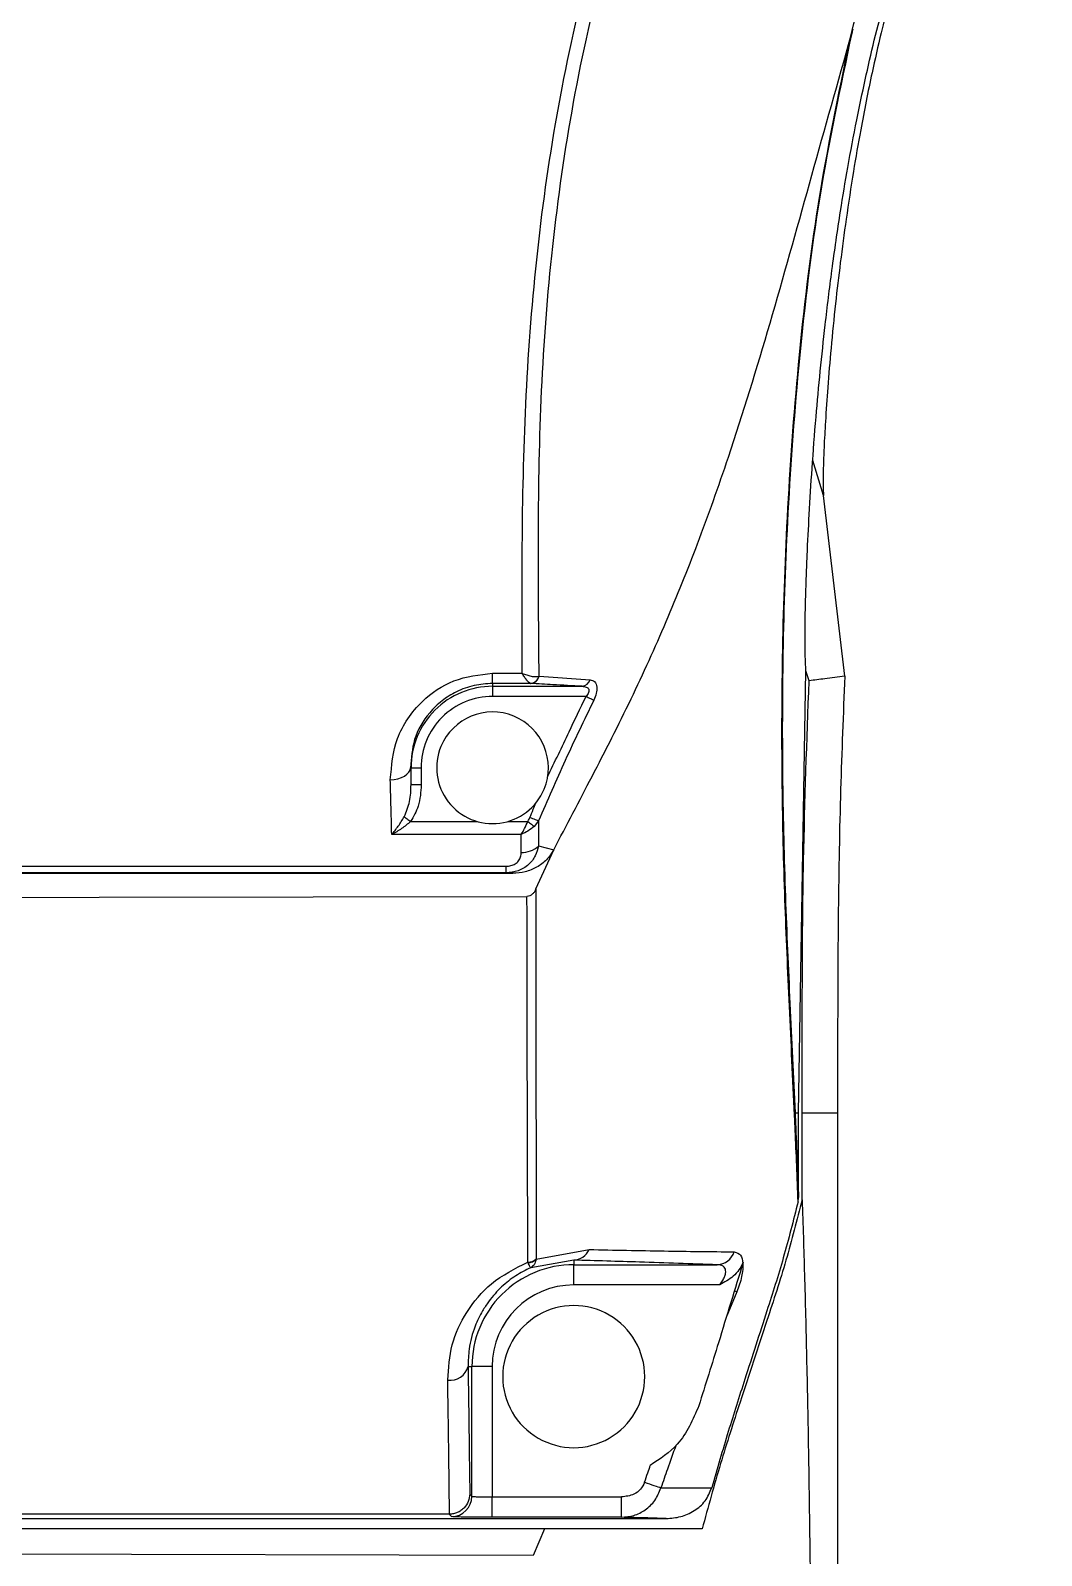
# Model space of a CAD drawing. Header units: millimetres. Extents: x -356 to 237, y 0 to 365.
# Drawn here: x 104.845 to 106.806, y 62.214 to 65.172 of the extents above; entities that cross this region are included whole.
import ezdxf

# ---------------------------------------------------------------- set-up
doc = ezdxf.new("R2010")
doc.units = ezdxf.units.MM

msp = doc.modelspace()

# ---------------------------------------------------------------- linework, layer by layer
at = {"color": 7, "linetype": 'Continuous', "lineweight": 25}
for p, q in [((106.4317, 65.1452), (106.4339, 65.1528)), ((106.4339, 65.1528), (106.4317, 65.1452)), ((106.4379, 65.1674), (106.4339, 65.1528)), ((106.383, 64.2702), (106.3621, 64.3385)), ((106.4242, 63.9196), (106.383, 64.2702)), ((106.3347, 63.0728), (106.349, 63.9305)), ((106.349, 63.9305), (106.3479, 63.9494)), ((106.355, 63.9109), (106.349, 63.9305)), ((105.741, 63.9057), (105.741, 63.9003)), ((105.741, 63.9003), (105.915, 63.9003)), ((105.741, 63.9003), (105.741, 63.8806)), ((105.8312, 63.9196), (105.9302, 63.913)), ((105.9223, 63.8806), (105.741, 63.8806)), ((105.582, 63.7421), (105.5829, 63.7421)), ((105.5829, 63.7094), (105.5829, 63.7421)), ((105.5829, 63.7421), (105.6025, 63.7421)), ((105.6025, 63.7421), (105.6025, 63.7094)), ((105.5829, 63.7094), (105.6025, 63.7094)), ((105.8303, 63.6392), (105.8219, 63.6285)), ((105.825, 63.5072), (105.8597, 63.5832)), ((105.8302, 63.5904), (105.8597, 63.5832)), ((103.0071, 63.5374), (105.7803, 63.5374)), ((106.3279, 63.0728), (106.3347, 63.0728)), ((106.3347, 62.9088), (106.3347, 63.0728)), ((106.3416, 62.9042), (106.3416, 63.0728)), ((106.3416, 63.0728), (106.4103, 63.0728)), ((106.4103, 63.0728), (106.4103, 61.4587)), ((106.3337, 62.9002), (106.3347, 62.9088)), ((105.8255, 62.7889), (105.9282, 62.8076)), ((105.8985, 62.787), (105.8151, 62.7724)), ((105.8985, 62.787), (105.8985, 62.7782)), ((105.8985, 62.7782), (106.1769, 62.7782)), ((105.8985, 62.7389), (105.8985, 62.7782)), ((106.1816, 62.7389), (105.8985, 62.7389)), ((105.6935, 62.5807), (105.701, 62.5807)), ((105.701, 62.3289), (105.701, 62.5807)), ((105.7403, 62.5807), (105.701, 62.5807)), ((105.7403, 62.5807), (105.7403, 62.3276)), ((105.6968, 62.3331), (105.701, 62.3289)), ((106.0677, 62.3455), (106.1661, 62.3453)), ((105.7403, 62.2882), (105.7403, 62.3276)), ((105.7403, 62.3276), (105.9912, 62.3276)), ((105.9912, 62.2882), (105.9912, 62.3276)), ((104.6773, 62.2858), (106.078, 62.2858)), ((105.6616, 62.2895), (105.657, 62.2941)), ((105.9912, 62.2882), (105.7403, 62.2882)), ((105.8419, 62.2657), (102.944, 62.2657)), ((105.8419, 62.2657), (105.8197, 62.2141)), ((106.1475, 62.2657), (105.8419, 62.2657)), ((105.8197, 62.2141), (102.9578, 62.2211))]:
    msp.add_line(p, q, dxfattribs=at)
at = {"color": 7, "linetype": 'Continuous', "lineweight": 25, "flags": 128}
for points in [[(105.815, 63.9056), (105.7736, 63.9057), (105.741, 63.9057)], [(105.7411, 63.9255), (105.7732, 63.9255), (105.7984, 63.9255)], [(105.9223, 63.8806), (105.9245, 63.8795), (105.9268, 63.8785), (105.9289, 63.8774), (105.931, 63.8765), (105.9329, 63.8756), (105.9347, 63.8747), (105.9362, 63.874), (105.9375, 63.8734)], [(105.5427, 63.719), (105.5502, 63.7196), (105.5575, 63.7209), (105.5642, 63.7231), (105.5701, 63.726), (105.575, 63.7295), (105.5787, 63.7334), (105.5811, 63.7377), (105.582, 63.7421)], [(105.5697, 63.6472), (105.5708, 63.6463), (105.5722, 63.6453), (105.5736, 63.6442), (105.5752, 63.643), (105.5768, 63.6418), (105.5786, 63.6405), (105.5803, 63.6392), (105.5821, 63.6378)], [(105.5821, 63.6378), (105.6545, 63.6379), (105.7113, 63.638)], [(105.7709, 63.6381), (105.7924, 63.6381), (105.8093, 63.6381)], [(105.8093, 63.6381), (105.8111, 63.6367), (105.8129, 63.6353), (105.8147, 63.634), (105.8163, 63.6327), (105.8179, 63.6315), (105.8194, 63.6304), (105.8207, 63.6294), (105.8219, 63.6285)], [(105.8135, 63.6458), (105.8161, 63.6447), (105.8187, 63.6437), (105.8212, 63.6428), (105.8235, 63.6418), (105.8256, 63.641), (105.8275, 63.6403), (105.829, 63.6397), (105.8303, 63.6392)], [(105.8303, 63.6392), (105.8303, 63.6117), (105.8302, 63.5904)], [(105.7967, 63.6129), (105.6561, 63.6127), (105.5455, 63.6126)], [(103.0201, 63.5517), (103.9541, 63.5515), (104.5585, 63.5514), (105.1628, 63.5513), (105.7672, 63.5512)], [(105.7671, 63.5384), (104.2288, 63.5384), (103.0201, 63.5385)], [(102.9781, 63.4872), (104.5628, 63.4903), (105.8078, 63.4927)], [(106.2148, 62.7254), (106.204, 62.6993), (106.1955, 62.6788)], [(106.0359, 62.356), (106.0407, 62.3544), (106.0453, 62.3529), (106.0498, 62.3514), (106.0541, 62.35), (106.0581, 62.3486), (106.0617, 62.3474), (106.065, 62.3464), (106.0677, 62.3455)], [(105.657, 62.2941), (105.1781, 62.2941), (104.8018, 62.2941)]]:
    msp.add_lwpolyline(points, dxfattribs=at)
at = {"color": 7, "linetype": 'Continuous', "lineweight": 25}
for centre, radius, start, end in [((105.741, 63.7421), 0.1581, 89.9998, 180.0007), ((104.2507, 63.9224), 1.4904, 359.3543, 0.1172), ((105.8127, 63.9242), 0.0186, 275.4844, 345.9284), ((105.8137, 63.9235), 0.0179, 274.1563, 347.454), ((105.9135, 63.9174), 0.0172, 274.7322, 344.9246), ((105.741, 63.7421), 0.1385, 90.0001, 180.0001), ((105.741, 63.7421), 0.1083, 337.4777, 157.4771), ((105.741, 63.7421), 0.1083, 157.4772, 337.4775), ((105.7986, 63.6241), 0.0462, 267.4861, 313.0903), ((104.0986, 63.5497), 1.6686, 359.6118, 0.0543), ((106.3159, 63.0733), 0.012, 335.094, 357.8921), ((106.3174, 63.0437), 0.0118, 334.8344, 357.7527), ((105.8969, 62.821), 0.034, 272.6513, 336.8637), ((105.8985, 62.5807), 0.1975, 89.9999, 179.9999), ((105.81, 62.8054), 0.0223, 268.4843, 313.893), ((105.8097, 62.8045), 0.0222, 270.2026, 315.3115), ((106.1755, 62.8143), 0.0361, 272.2462, 341.9085), ((105.8985, 62.5807), 0.1582, 90.0005, 179.9997), ((104.7009, 58.9873), 4.033, 67.9531, 68.0187), ((105.8985, 62.561), 0.1378, 359.9997, 180.0003), ((105.6591, 62.5896), 0.0355, 261.8077, 345.4818), ((105.8985, 62.561), 0.1378, 179.9997, 0.0003), ((105.6616, 62.3289), 0.0394, 270.0209, 359.9815)]:
    msp.add_arc(centre, radius, start, end, dxfattribs=at)
for points, knots in [([(105.7984, 63.9255), (105.7982, 64.0134), (105.7977, 64.1932), (105.8038, 64.4667), (105.8257, 64.7462), (105.8659, 65.0278), (105.9283, 65.3089), (106.0173, 65.5852), (106.1336, 65.853), (106.2324, 66.0204), (106.2819, 66.1043)], [0, 0, 0, 0, 0.116392, 0.238086, 0.362075, 0.487398, 0.614355, 0.742896, 0.871131, 1, 1, 1, 1]), ([(106.3004, 66.0934), (106.2514, 66.0093), (106.1537, 65.8418), (106.0393, 65.5738), (105.9521, 65.2981), (105.8911, 65.0176), (105.8524, 64.7369), (105.8322, 64.4583), (105.8282, 64.186), (105.8299, 64.0071), (105.8307, 63.9197)], [0, 0, 0, 0, 0.129214, 0.257493, 0.386027, 0.512973, 0.63834, 0.762331, 0.883841, 1, 1, 1, 1]), ([(106.8058, 65.9101), (106.7866, 65.8814), (106.7476, 65.8231), (106.6969, 65.7327), (106.651, 65.6393), (106.6073, 65.5369), (106.5655, 65.4219), (106.5267, 65.2962), (106.5053, 65.2103), (106.4946, 65.1676)], [0, 0, 0, 0, 0.127805, 0.259841, 0.383587, 0.513157, 0.672139, 0.836663, 1, 1, 1, 1]), ([(106.4317, 65.1452), (106.4502, 65.2179), (106.4871, 65.3631), (106.5613, 65.5753), (106.6281, 65.709), (106.6613, 65.7756)], [0, 0, 0, 0, 0.33415, 0.668378, 1, 1, 1, 1]), ([(106.4474, 64.999), (106.4582, 65.0506), (106.4798, 65.1543), (106.5087, 65.2561), (106.5232, 65.3072)], [0, 0, 0, 0, 0.498151, 1, 1, 1, 1]), ([(106.4398, 65.1749), (106.4394, 65.1737), (106.4388, 65.1712), (106.4382, 65.1687), (106.4379, 65.1674)], [0, 0, 0, 0, 0.499504, 1, 1, 1, 1]), ([(105.8597, 63.5832), (105.8846, 63.6305), (105.9354, 63.7275), (106.0104, 63.874), (106.0786, 64.0246), (106.1416, 64.1811), (106.2099, 64.3738), (106.2812, 64.607), (106.3555, 64.8749), (106.4063, 65.0552), (106.4317, 65.1452)], [0, 0, 0, 0, 0.096095, 0.19691, 0.29576, 0.39333, 0.500107, 0.663223, 0.831728, 1, 1, 1, 1]), ([(106.3268, 63.0682), (106.3235, 63.1385), (106.3169, 63.2776), (106.3073, 63.4907), (106.3019, 63.716), (106.3024, 63.9634), (106.3115, 64.2359), (106.333, 64.53), (106.369, 64.8396), (106.4121, 65.0475), (106.4339, 65.1528)], [0, 0, 0, 0, 0.100764, 0.199538, 0.305478, 0.423642, 0.553875, 0.695998, 0.845966, 1, 1, 1, 1]), ([(106.4379, 65.1674), (106.4155, 65.0616), (106.3714, 64.8527), (106.3346, 64.5414), (106.3125, 64.2457), (106.3031, 63.9718), (106.3026, 63.7233), (106.3081, 63.4971), (106.3179, 63.2833), (106.3246, 63.1435), (106.3279, 63.0728)], [0, 0, 0, 0, 0.1541, 0.304118, 0.446416, 0.576704, 0.694786, 0.800545, 0.899168, 1, 1, 1, 1]), ([(106.4946, 65.1676), (106.4887, 65.1419), (106.4743, 65.0795), (106.4566, 64.99), (106.4402, 64.8952), (106.427, 64.8094), (106.4156, 64.7238), (106.4058, 64.6403), (106.3977, 64.5594), (106.3913, 64.4831), (106.3869, 64.4189), (106.384, 64.3668), (106.3826, 64.3257), (106.3817, 64.2946), (106.3827, 64.2768), (106.383, 64.2702)], [0, 0, 0, 0, 0.08723, 0.211933, 0.302171, 0.405557, 0.499421, 0.587961, 0.684177, 0.768443, 0.841625, 0.897149, 0.940998, 0.978085, 1, 1, 1, 1]), ([(106.3479, 63.9494), (106.3476, 63.9603), (106.3468, 63.9888), (106.3474, 64.0287), (106.3483, 64.0708), (106.3496, 64.1105), (106.3517, 64.1654), (106.3553, 64.2367), (106.3609, 64.3263), (106.368, 64.419), (106.3766, 64.512), (106.3867, 64.6068), (106.3994, 64.7104), (106.4142, 64.8121), (106.4302, 64.9094), (106.4415, 64.9682), (106.4474, 64.999)], [0, 0, 0, 0, 0.031014, 0.080915, 0.113278, 0.150836, 0.193616, 0.269313, 0.353745, 0.448787, 0.53339, 0.619056, 0.719769, 0.829897, 0.91087, 1, 1, 1, 1]), ([(105.5427, 63.719), (105.5452, 63.7462), (105.5503, 63.8027), (105.5983, 63.8711), (105.6652, 63.9168), (105.7154, 63.9225), (105.7411, 63.9255)], [0, 0, 0, 0, 0.255225, 0.528536, 0.758843, 1, 1, 1, 1]), ([(105.741, 63.9057), (105.729, 63.9049), (105.7049, 63.9033), (105.6716, 63.8911), (105.6423, 63.873), (105.612, 63.8436), (105.586, 63.7992), (105.5833, 63.7606), (105.582, 63.7421)], [0, 0, 0, 0, 0.141812, 0.284395, 0.414152, 0.546787, 0.782485, 1, 1, 1, 1]), ([(105.7984, 63.9255), (105.8013, 63.9243), (105.807, 63.922), (105.8155, 63.9198), (105.8234, 63.9185), (105.8284, 63.9193), (105.8307, 63.9197)], [0, 0, 0, 0, 0.284396, 0.549144, 0.791045, 1, 1, 1, 1]), ([(105.8145, 63.9058), (105.8133, 63.9064), (105.8104, 63.9081), (105.8067, 63.9127), (105.8025, 63.9185), (105.7998, 63.9231), (105.7984, 63.9255)], [0, 0, 0, 0, 0.158622, 0.388106, 0.671336, 1, 1, 1, 1]), ([(105.815, 63.9056), (105.8149, 63.9057), (105.8147, 63.9057), (105.8146, 63.9057), (105.8145, 63.9058)], [0, 0, 0, 0, 0.558264, 1, 1, 1, 1]), ([(105.915, 63.9003), (105.896, 63.9012), (105.8627, 63.903), (105.8294, 63.9048), (105.815, 63.9056)], [0, 0, 0, 0, 0.569211, 1, 1, 1, 1]), ([(105.8307, 63.9197), (105.8308, 63.9197), (105.831, 63.9197), (105.8311, 63.9197), (105.8312, 63.9196)], [0, 0, 0, 0, 0.557189, 1, 1, 1, 1]), ([(105.915, 63.9003), (105.9177, 63.9), (105.9215, 63.8997), (105.9258, 63.8973), (105.9278, 63.8947), (105.9283, 63.8914), (105.9274, 63.8878), (105.9253, 63.8841), (105.9233, 63.8818), (105.9223, 63.8806)], [0, 0, 0, 0, 0.265404, 0.380139, 0.477805, 0.581124, 0.700657, 0.835872, 1, 1, 1, 1]), ([(105.9302, 63.913), (105.9334, 63.9121), (105.9405, 63.9103), (105.9441, 63.8982), (105.9426, 63.8859), (105.9393, 63.8777), (105.9375, 63.8734)], [0, 0, 0, 0, 0.2001626, 0.4425656, 0.7026618, 1, 1, 1, 1]), ([(106.3416, 63.0728), (106.3416, 63.1557), (106.3416, 63.3188), (106.3437, 63.5982), (106.3508, 63.7946), (106.355, 63.9109)], [0, 0, 0, 0, 0.296708, 0.58346, 1, 1, 1, 1]), ([(106.4242, 63.9196), (106.4113, 63.918), (106.3882, 63.9151), (106.3652, 63.9122), (106.355, 63.9109)], [0, 0, 0, 0, 0.560008, 1, 1, 1, 1]), ([(106.4242, 63.9196), (106.4213, 63.8465), (106.4152, 63.6952), (106.4103, 63.4129), (106.4103, 63.2038), (106.4103, 63.0728)], [0, 0, 0, 0, 0.259312, 0.536235, 1, 1, 1, 1]), ([(105.9375, 63.8734), (105.9187, 63.8345), (105.8813, 63.7572), (105.8472, 63.6784), (105.8303, 63.6392)], [0, 0, 0, 0, 0.5027279, 1, 1, 1, 1]), ([(105.8478, 63.7244), (105.8617, 63.7536), (105.8865, 63.8056), (105.9113, 63.8577), (105.9223, 63.8806)], [0, 0, 0, 0, 0.559994, 1, 1, 1, 1]), ([(105.582, 63.7421), (105.5822, 63.736), (105.5824, 63.7251), (105.5827, 63.7142), (105.5829, 63.7094)], [0, 0, 0, 0, 0.561899, 1, 1, 1, 1]), ([(105.5455, 63.6126), (105.545, 63.6322), (105.544, 63.6677), (105.5431, 63.7032), (105.5427, 63.719)], [0, 0, 0, 0, 0.5535577, 1, 1, 1, 1]), ([(105.5697, 63.6472), (105.5737, 63.6569), (105.582, 63.6769), (105.5826, 63.6984), (105.5829, 63.7094)], [0, 0, 0, 0, 0.49015, 1, 1, 1, 1]), ([(105.6025, 63.7094), (105.6018, 63.6952), (105.6004, 63.6697), (105.5877, 63.6476), (105.5821, 63.6378)], [0, 0, 0, 0, 0.558015, 1, 1, 1, 1]), ([(105.8135, 63.6458), (105.8156, 63.651), (105.8194, 63.6605), (105.8233, 63.6698), (105.8251, 63.6739)], [0, 0, 0, 0, 0.560157, 1, 1, 1, 1]), ([(105.5455, 63.6126), (105.5498, 63.6179), (105.5586, 63.6289), (105.5659, 63.641), (105.5697, 63.6472)], [0, 0, 0, 0, 0.486485, 1, 1, 1, 1]), ([(105.5821, 63.6378), (105.5764, 63.6331), (105.5649, 63.6236), (105.552, 63.6162), (105.5455, 63.6126)], [0, 0, 0, 0, 0.502349, 1, 1, 1, 1]), ([(105.7967, 63.6129), (105.799, 63.6167), (105.8038, 63.6247), (105.8074, 63.6335), (105.8093, 63.6381)], [0, 0, 0, 0, 0.46761, 1, 1, 1, 1]), ([(105.8093, 63.6381), (105.8102, 63.6395), (105.8119, 63.6419), (105.813, 63.6446), (105.8135, 63.6458)], [0, 0, 0, 0, 0.559733, 1, 1, 1, 1]), ([(105.7966, 63.5779), (105.7966, 63.5844), (105.7967, 63.5961), (105.7967, 63.6077), (105.7967, 63.6129)], [0, 0, 0, 0, 0.557517, 1, 1, 1, 1]), ([(105.8219, 63.6285), (105.8179, 63.6252), (105.8103, 63.6189), (105.8012, 63.6149), (105.7967, 63.6129)], [0, 0, 0, 0, 0.509985, 1, 1, 1, 1]), ([(105.8302, 63.5904), (105.8285, 63.5839), (105.825, 63.5705), (105.8113, 63.553), (105.791, 63.5407), (105.7751, 63.5391), (105.7671, 63.5384)], [0, 0, 0, 0, 0.223583, 0.466549, 0.730693, 1, 1, 1, 1]), ([(105.7672, 63.5512), (105.7704, 63.5514), (105.7767, 63.5518), (105.7852, 63.5554), (105.7919, 63.5613), (105.796, 63.5692), (105.7964, 63.5751), (105.7966, 63.5779)], [0, 0, 0, 0, 0.216573, 0.420421, 0.607159, 0.807503, 1, 1, 1, 1]), ([(105.8597, 63.5832), (105.8555, 63.5764), (105.8469, 63.5627), (105.827, 63.5484), (105.8045, 63.5391), (105.7884, 63.538), (105.7803, 63.5374)], [0, 0, 0, 0, 0.249227, 0.499089, 0.74902, 1, 1, 1, 1]), ([(105.7803, 63.5374), (105.7778, 63.5376), (105.7734, 63.5379), (105.769, 63.5382), (105.7671, 63.5384)], [0, 0, 0, 0, 0.567911, 1, 1, 1, 1]), ([(105.825, 63.5072), (105.8242, 63.5053), (105.8226, 63.5016), (105.8187, 63.497), (105.8137, 63.4934), (105.8097, 63.4929), (105.8078, 63.4927)], [0, 0, 0, 0, 0.2610251, 0.4994331, 0.7635236, 1, 1, 1, 1]), ([(105.8094, 62.7832), (105.8093, 62.8423), (105.809, 62.9578), (105.8085, 63.131), (105.808, 63.3084), (105.8079, 63.4294), (105.8078, 63.4927)], [0, 0, 0, 0, 0.2500646, 0.4883275, 0.7323522, 1, 1, 1, 1]), ([(105.825, 63.5072), (105.825, 63.4433), (105.825, 63.321), (105.8252, 63.1416), (105.8254, 62.9663), (105.8254, 62.8493), (105.8254, 62.7894)], [0, 0, 0, 0, 0.2671285, 0.5111085, 0.7495603, 1, 1, 1, 1]), ([(106.3279, 63.0728), (106.3281, 63.0673), (106.3286, 63.0575), (106.329, 63.0476), (106.3292, 63.0433)], [0, 0, 0, 0, 0.558056, 1, 1, 1, 1]), ([(106.3281, 63.0387), (106.3279, 63.0442), (106.3274, 63.0541), (106.327, 63.0639), (106.3268, 63.0682)], [0, 0, 0, 0, 0.561928, 1, 1, 1, 1]), ([(106.3292, 63.0433), (106.3303, 63.0186), (106.3322, 62.9738), (106.3339, 62.929), (106.3347, 62.9088)], [0, 0, 0, 0, 0.550234, 1, 1, 1, 1]), ([(106.3337, 62.9002), (106.3328, 62.9237), (106.3311, 62.9699), (106.3291, 63.0161), (106.3281, 63.0387)], [0, 0, 0, 0, 0.509101, 1, 1, 1, 1]), ([(106.3416, 62.9042), (106.3315, 62.865), (106.3114, 62.7861), (106.2686, 62.656), (106.2251, 62.5249), (106.1819, 62.3905), (106.1591, 62.308), (106.1475, 62.2657)], [0, 0, 0, 0, 0.182075, 0.365814, 0.6154361, 0.8028168, 1, 1, 1, 1]), ([(106.3337, 62.9002), (106.3245, 62.8639), (106.3065, 62.7927), (106.2701, 62.6785), (106.2337, 62.5665), (106.1971, 62.4523), (106.1767, 62.3818), (106.1661, 62.3453)], [0, 0, 0, 0, 0.193741, 0.379781, 0.620231, 0.803354, 1, 1, 1, 1]), ([(106.3416, 62.9042), (106.3431, 62.856), (106.3464, 62.7543), (106.3503, 62.5954), (106.3537, 62.4232), (106.3561, 62.2631), (106.3578, 62.1166), (106.359, 61.9856), (106.36, 61.852), (106.3608, 61.722), (106.3614, 61.5915), (106.3616, 61.505), (106.3617, 61.4585)], [0, 0, 0, 0, 0.1001611, 0.2109941, 0.3298734, 0.4574628, 0.5431701, 0.6338233, 0.729423, 0.8204056, 0.9035746, 1, 1, 1, 1]), ([(105.9282, 62.8076), (105.9768, 62.8066), (106.0707, 62.8046), (106.1646, 62.8036), (106.2099, 62.8031)], [0, 0, 0, 0, 0.5176, 1, 1, 1, 1]), ([(105.6541, 62.5545), (105.6557, 62.5774), (105.6588, 62.6236), (105.689, 62.6884), (105.738, 62.7472), (105.7847, 62.7707), (105.8094, 62.7832)], [0, 0, 0, 0, 0.23366, 0.469711, 0.719679, 1, 1, 1, 1]), ([(105.8098, 62.7823), (105.8097, 62.7825), (105.8096, 62.7827), (105.8095, 62.783), (105.8094, 62.7832)], [0, 0, 0, 0, 0.556463, 1, 1, 1, 1]), ([(105.8151, 62.7724), (105.8145, 62.7731), (105.8131, 62.7748), (105.8116, 62.7783), (105.8104, 62.7808), (105.8098, 62.7823)], [0, 0, 0, 0, 0.260102, 0.567214, 1, 1, 1, 1]), ([(105.8255, 62.7889), (105.825, 62.7869), (105.8242, 62.7832), (105.8214, 62.7769), (105.8175, 62.7741), (105.8151, 62.7724)], [0, 0, 0, 0, 0.3037938, 0.5659935, 1, 1, 1, 1]), ([(105.8254, 62.7894), (105.8254, 62.7893), (105.8254, 62.7891), (105.8254, 62.7889), (105.8255, 62.7889)], [0, 0, 0, 0, 0.563894, 1, 1, 1, 1]), ([(106.1769, 62.7782), (106.1267, 62.7799), (106.0339, 62.7831), (105.9411, 62.7858), (105.8985, 62.787)], [0, 0, 0, 0, 0.5411342, 1, 1, 1, 1]), ([(106.2271, 62.7828), (106.2112, 62.7308), (106.1828, 62.6379), (106.1539, 62.5452), (106.1412, 62.5044)], [0, 0, 0, 0, 0.559958, 1, 1, 1, 1]), ([(106.1816, 62.7389), (106.1836, 62.7415), (106.1872, 62.7463), (106.1911, 62.7539), (106.1932, 62.7608), (106.1935, 62.7668), (106.1919, 62.7718), (106.1883, 62.7755), (106.1831, 62.7778), (106.1791, 62.7781), (106.1769, 62.7782)], [0, 0, 0, 0, 0.185757, 0.346242, 0.481046, 0.592381, 0.683382, 0.773414, 0.875204, 1, 1, 1, 1]), ([(106.2265, 62.7813), (106.2242, 62.7768), (106.2194, 62.7673), (106.2047, 62.7519), (106.1908, 62.744), (106.1816, 62.7389)], [0, 0, 0, 0, 0.242627, 0.500318, 1, 1, 1, 1]), ([(106.2099, 62.8031), (106.2146, 62.8014), (106.2247, 62.7978), (106.2259, 62.787), (106.2265, 62.7813)], [0, 0, 0, 0, 0.472966, 1, 1, 1, 1]), ([(106.2265, 62.7808), (106.2265, 62.7768), (106.2266, 62.7681), (106.2242, 62.7545), (106.2204, 62.74), (106.2167, 62.7304), (106.2148, 62.7254)], [0, 0, 0, 0, 0.21241, 0.456925, 0.72369, 1, 1, 1, 1]), ([(106.2265, 62.7813), (106.2266, 62.7816), (106.2268, 62.7821), (106.227, 62.7826), (106.2271, 62.7828)], [0, 0, 0, 0, 0.559777, 1, 1, 1, 1]), ([(105.8151, 62.7724), (105.8053, 62.7675), (105.785, 62.7573), (105.7624, 62.7391), (105.7453, 62.7217), (105.7328, 62.7062), (105.7191, 62.6855), (105.7047, 62.6552), (105.6946, 62.6186), (105.6938, 62.592), (105.6935, 62.5807)], [0, 0, 0, 0, 0.136964, 0.282696, 0.359018, 0.441878, 0.531232, 0.668477, 0.85916, 1, 1, 1, 1]), ([(105.6935, 62.5807), (105.6941, 62.5358), (105.6954, 62.4533), (105.6963, 62.3707), (105.6968, 62.3331)], [0, 0, 0, 0, 0.544129, 1, 1, 1, 1]), ([(105.6575, 62.2941), (105.657, 62.3387), (105.656, 62.4255), (105.6547, 62.5123), (105.6541, 62.5545)], [0, 0, 0, 0, 0.513875, 1, 1, 1, 1]), ([(106.1412, 62.5044), (106.1296, 62.4777), (106.1089, 62.43), (106.0659, 62.4014), (106.047, 62.3888)], [0, 0, 0, 0, 0.559809, 1, 1, 1, 1]), ([(106.0964, 62.4269), (106.0909, 62.4117), (106.0811, 62.3847), (106.0718, 62.3574), (106.0677, 62.3455)], [0, 0, 0, 0, 0.559943, 1, 1, 1, 1]), ([(106.0359, 62.356), (106.038, 62.3621), (106.0416, 62.3731), (106.0454, 62.384), (106.047, 62.3888)], [0, 0, 0, 0, 0.560045, 1, 1, 1, 1]), ([(105.6968, 62.3331), (105.6962, 62.3283), (105.695, 62.3186), (105.6878, 62.3078), (105.6799, 62.301), (105.6728, 62.2971), (105.6652, 62.2947), (105.6601, 62.2943), (105.6575, 62.2941)], [0, 0, 0, 0, 0.234936, 0.47717, 0.614004, 0.746852, 0.875557, 1, 1, 1, 1]), ([(106.0359, 62.356), (106.0336, 62.3512), (106.0288, 62.3417), (106.013, 62.3303), (105.9994, 62.3286), (105.9912, 62.3276)], [0, 0, 0, 0, 0.281339, 0.561527, 1, 1, 1, 1]), ([(105.9912, 62.2882), (105.9992, 62.2889), (106.0155, 62.2904), (106.0381, 62.302), (106.0576, 62.3202), (106.0643, 62.3369), (106.0677, 62.3455)], [0, 0, 0, 0, 0.235452, 0.478103, 0.732045, 1, 1, 1, 1]), ([(106.078, 62.2858), (106.0875, 62.2865), (106.1065, 62.2879), (106.1327, 62.2999), (106.1551, 62.3187), (106.1624, 62.3364), (106.1661, 62.3453)], [0, 0, 0, 0, 0.249028, 0.499011, 0.748966, 1, 1, 1, 1]), ([(105.701, 62.3289), (105.7014, 62.3288), (105.7027, 62.3284), (105.7067, 62.3283), (105.7145, 62.3278), (105.7263, 62.3276), (105.7355, 62.3276), (105.7403, 62.3276)], [0, 0, 0, 0, 0.033383, 0.107134, 0.300071, 0.631535, 1, 1, 1, 1]), ([(105.657, 62.2941), (105.6571, 62.2941), (105.6573, 62.2941), (105.6575, 62.2941), (105.6575, 62.2941)], [0, 0, 0, 0, 0.557512, 1, 1, 1, 1]), ([(105.7403, 62.2882), (105.7296, 62.2882), (105.7095, 62.2882), (105.6848, 62.2887), (105.6692, 62.2888), (105.6631, 62.2894), (105.6616, 62.2895)], [0, 0, 0, 0, 0.408116, 0.767276, 0.941424, 1, 1, 1, 1]), ([(106.078, 62.2858), (106.062, 62.2862), (106.0331, 62.2871), (106.0041, 62.2878), (105.9912, 62.2882)], [0, 0, 0, 0, 0.5524783, 1, 1, 1, 1])]:
    msp.add_open_spline(points, degree=3, knots=knots, dxfattribs=at)

doc.saveas('drawing.dxf')
